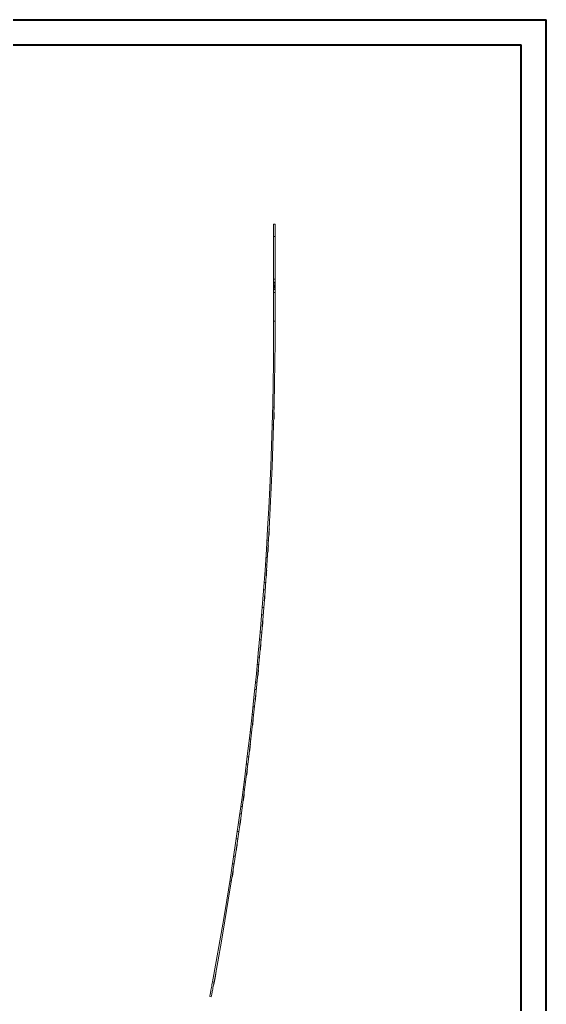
# Model space of a CAD drawing. Header units: millimetres. Extents: x 0 to 210, y 0 to 297.
# Drawn here: x 105.1 to 210.1, y 100.7 to 297.2 of the extents above; entities that cross this region are included whole.
import ezdxf

# ---------------------------------------------------------------- set-up
doc = ezdxf.new("R2010")
doc.units = ezdxf.units.MM
doc.linetypes.add('HIDDEN', pattern=[1.905, 1.27, -0.635])

msp = doc.modelspace()

# ---------------------------------------------------------------- linework, layer by layer
at = {"color": 7, "linetype": 'Continuous', "lineweight": 40}
for p, q in [((0.08, 297.21), (210.08, 297.21)), ((210.08, 0.21), (210.08, 297.21)), ((210.08, 292.21), (210.08, 297.21)), ((10.08, 292.21), (205.08, 292.21)), ((205.08, 5.21), (205.08, 292.21))]:
    msp.add_line(p, q, dxfattribs=at)
at = {"color": 7, "linetype": 'Continuous', "lineweight": 15}
for p, q in [((155.71, 256.41), (156.01, 256.41)), ((155.71, 253.91), (155.71, 256.41)), ((156.01, 256.41), (156.01, 253.91)), ((155.71, 237.01), (155.71, 253.91)), ((156.01, 253.91), (155.71, 253.91)), ((156.01, 237.01), (156.01, 253.91)), ((155.71, 244.82), (155.67, 244.82)), ((156.04, 244.82), (156.01, 244.82)), ((155.67, 243.39), (155.71, 243.39)), ((156.01, 243.39), (156.04, 243.39)), ((156.01, 237.01), (155.71, 237.01)), ((155.79, 217.56), (155.74, 217.56)), ((155.79, 217.54), (155.74, 217.54)), ((154.86, 195.59), (154.81, 195.59)), ((154.87, 195.61), (154.82, 195.61)), ((154.79, 194.31), (154.74, 194.31)), ((154.79, 194.29), (154.74, 194.29)), ((154.58, 190.9), (154.53, 190.9)), ((154.25, 186.05), (154.2, 186.05)), ((154.25, 186.03), (154.2, 186.03)), ((153.88, 181.09), (153.83, 181.09)), ((153.88, 181.08), (153.83, 181.08)), ((153.47, 176.05), (153.42, 176.05)), ((153.47, 176.03), (153.42, 176.03)), ((153.05, 171.27), (153, 171.27)), ((153.05, 171.25), (153, 171.25)), ((152.56, 166.18), (152.51, 166.18)), ((152.57, 166.2), (152.52, 166.2)), ((152.05, 161.21), (152, 161.21)), ((152.06, 161.22), (152.01, 161.22)), ((151.51, 156.27), (151.46, 156.27)), ((151.51, 156.26), (151.46, 156.26)), ((150.94, 151.33), (150.89, 151.33)), ((150.94, 151.31), (150.89, 151.31)), ((150.32, 146.31), (150.27, 146.31)), ((150.32, 146.29), (150.27, 146.29)), ((149.67, 141.37), (149.62, 141.37)), ((149.68, 141.39), (149.63, 141.39)), ((148.99, 136.39), (148.94, 136.39)), ((148.99, 136.38), (148.94, 136.38)), ((148.28, 131.46), (148.22, 131.46)), ((148.27, 131.44), (148.22, 131.44)), ((147.46, 126.08), (147.41, 126.08)), ((147.46, 126.1), (147.55, 126.65)), ((147.56, 126.72), (147.51, 126.72)), ((144.26, 107.24), (144.21, 107.24)), ((144.27, 107.27), (144.22, 107.27)), ((143.52, 105.18), (143.82, 105.12)), ((143.78, 104.64), (143.73, 104.64)), ((143.79, 104.67), (143.74, 104.67)), ((143.26, 102.17), (142.97, 102.23))]:
    msp.add_line(p, q, dxfattribs=at)
at = {"color": 7, "linetype": 'HIDDEN', "lineweight": 0}
for p, q in [((155.71, 253.91), (156.01, 253.91)), ((155.71, 245.42), (156.01, 245.42)), ((155.71, 245.42), (156.01, 245.42)), ((155.71, 244.82), (156.01, 244.82)), ((156.01, 244.82), (155.71, 244.82)), ((155.71, 244.78), (156.01, 244.78)), ((155.71, 244.52), (156.01, 244.52)), ((155.71, 244.45), (156.01, 244.45)), ((155.71, 244.43), (156.01, 244.43)), ((155.71, 244.41), (156.01, 244.41)), ((155.71, 244.17), (156.01, 244.17)), ((155.71, 244.04), (156.01, 244.04)), ((155.71, 243.8), (156.01, 243.8)), ((155.71, 243.77), (156.01, 243.77)), ((155.71, 243.76), (156.01, 243.76)), ((155.71, 243.67), (156.01, 243.67)), ((155.71, 243.43), (156.01, 243.43)), ((155.71, 243.39), (156.01, 243.39)), ((155.71, 243.39), (156.01, 243.39)), ((155.71, 242.79), (156.01, 242.79)), ((155.71, 242.79), (156.01, 242.79)), ((155.8, 219.85), (155.5, 219.85)), ((155.81, 218.28), (155.76, 218.28)), ((155.82, 218.7), (155.77, 218.7)), ((155.82, 218.46), (155.77, 218.46)), ((155.82, 218.44), (155.77, 218.44)), ((155.83, 218.84), (155.78, 218.84)), ((155.41, 216.35), (155.71, 216.35)), ((155.8, 217.95), (155.75, 217.95)), ((155.8, 217.71), (155.75, 217.71)), ((155.81, 218.14), (155.76, 218.14)), ((155.81, 218.11), (155.76, 218.11)), ((155.81, 218.1), (155.76, 218.1)), ((155.81, 218.1), (155.76, 218.1)), ((155.81, 218.11), (155.81, 218.09)), ((154.81, 194.72), (154.76, 194.72)), ((154.81, 194.7), (154.76, 194.7)), ((154.81, 194.64), (154.76, 194.64)), ((154.82, 194.85), (154.77, 194.85)), ((154.82, 194.76), (154.77, 194.76)), ((154.82, 194.75), (154.77, 194.75)), ((154.83, 195.06), (154.78, 195.06)), ((154.83, 195), (154.78, 195)), ((154.83, 194.96), (154.78, 194.96)), ((154.83, 194.96), (154.78, 194.96)), ((154.83, 194.94), (154.78, 194.94)), ((154.84, 195.21), (154.79, 195.21)), ((154.84, 195.19), (154.79, 195.19)), ((154.85, 195.27), (154.8, 195.27)), ((154.86, 195.45), (154.81, 195.45)), ((154.68, 193.34), (154.38, 193.34)), ((154.8, 194.46), (154.75, 194.46)), ((154.8, 194.44), (154.75, 194.44)), ((154.6, 191.23), (154.55, 191.23)), ((154.64, 191.86), (154.59, 191.86)), ((154.66, 192.19), (154.61, 192.19)), ((154.16, 189.84), (154.46, 189.84)), ((154.36, 188.38), (154.06, 188.38)), ((154.3, 186.72), (154.25, 186.72)), ((154.31, 186.96), (154.26, 186.96)), ((154.31, 186.96), (154.26, 186.96)), ((154.31, 186.94), (154.26, 186.94)), ((154.31, 186.93), (154.26, 186.93)), ((154.31, 186.86), (154.26, 186.86)), ((154.32, 187.05), (154.27, 187.05)), ((154.32, 187.01), (154.27, 187.01)), ((154.33, 187.2), (154.28, 187.2)), ((154.33, 187.18), (154.28, 187.18)), ((154.33, 187.17), (154.28, 187.17)), ((154.34, 187.35), (154.29, 187.35)), ((154.34, 187.33), (154.29, 187.33)), ((154.34, 187.32), (154.29, 187.32)), ((153.82, 184.88), (154.12, 184.88)), ((154.29, 186.67), (154.24, 186.67)), ((154.29, 186.67), (154.24, 186.67)), ((154.3, 186.69), (154.25, 186.69)), ((154.3, 186.69), (154.25, 186.69)), ((154.01, 183.41), (153.71, 183.41)), ((153.93, 181.77), (153.88, 181.77)), ((153.93, 181.74), (153.88, 181.74)), ((153.93, 181.73), (153.88, 181.73)), ((153.93, 181.72), (153.88, 181.72)), ((153.93, 181.72), (153.88, 181.72)), ((153.94, 181.91), (153.89, 181.91)), ((153.94, 181.85), (153.89, 181.85)), ((153.94, 181.84), (153.89, 181.84)), ((153.95, 182.03), (153.9, 182.03)), ((153.95, 182.01), (153.9, 182.01)), ((153.95, 182), (153.9, 182)), ((153.96, 182.1), (153.91, 182.1)), ((153.96, 182.06), (153.91, 182.06)), ((153.96, 182.05), (153.91, 182.05)), ((153.97, 182.25), (153.92, 182.25)), ((153.97, 182.23), (153.92, 182.23)), ((153.97, 182.22), (153.92, 182.22)), ((153.98, 182.4), (153.93, 182.4)), ((153.98, 182.38), (153.93, 182.38)), ((153.98, 182.37), (153.93, 182.37)), ((153.44, 179.91), (153.74, 179.91)), ((153.62, 178.44), (153.32, 178.44)), ((153.55, 176.93), (153.49, 176.93)), ((153.55, 176.98), (153.5, 176.98)), ((153.55, 176.98), (153.5, 176.98)), ((153.55, 176.97), (153.5, 176.97)), ((153.55, 176.96), (153.5, 176.96)), ((153.55, 176.96), (153.5, 176.96)), ((153.55, 176.95), (153.5, 176.95)), ((153.55, 176.95), (153.5, 176.95)), ((153.57, 177.2), (153.52, 177.2)), ((153.57, 177.18), (153.52, 177.18)), ((153.57, 177.17), (153.52, 177.17)), ((153.58, 177.35), (153.53, 177.35)), ((153.58, 177.33), (153.53, 177.33)), ((153.58, 177.32), (153.53, 177.32)), ((153.02, 174.94), (153.33, 174.94)), ((153.52, 176.69), (153.47, 176.69)), ((153.52, 176.69), (153.47, 176.69)), ((153.52, 176.67), (153.47, 176.67)), ((153.52, 176.67), (153.47, 176.67)), ((153.53, 176.72), (153.48, 176.72)), ((153.19, 173.47), (152.89, 173.47)), ((153.11, 171.89), (153.05, 171.89)), ((153.11, 171.94), (153.06, 171.94)), ((153.11, 171.91), (153.06, 171.91)), ((153.11, 171.91), (153.06, 171.91)), ((153.11, 171.89), (153.06, 171.89)), ((153.12, 172.02), (153.07, 172.02)), ((153.12, 172.01), (153.07, 172.01)), ((153.13, 172.22), (153.08, 172.22)), ((153.13, 172.2), (153.08, 172.2)), ((153.13, 172.2), (153.08, 172.2)), ((153.13, 172.2), (153.08, 172.2)), ((153.13, 172.19), (153.08, 172.19)), ((153.13, 172.18), (153.08, 172.18)), ((153.13, 172.18), (153.08, 172.18)), ((153.13, 172.17), (153.08, 172.17)), ((153.15, 172.42), (153.1, 172.42)), ((153.15, 172.4), (153.1, 172.4)), ((153.15, 172.39), (153.1, 172.39)), ((153.16, 172.55), (153.11, 172.55)), ((153.16, 172.54), (153.11, 172.54)), ((153.17, 172.57), (153.12, 172.57)), ((152.58, 169.97), (152.88, 169.97)), ((152.74, 168.5), (152.44, 168.5)), ((152.65, 167.11), (152.6, 167.11)), ((152.66, 167.11), (152.6, 167.11)), ((152.65, 167.1), (152.6, 167.1)), ((152.65, 167.08), (152.6, 167.08)), ((152.66, 167.16), (152.61, 167.16)), ((152.66, 167.15), (152.61, 167.15)), ((152.66, 167.15), (152.61, 167.15)), ((152.66, 167.14), (152.61, 167.14)), ((152.68, 167.35), (152.63, 167.35)), ((152.68, 167.34), (152.63, 167.34)), ((152.68, 167.32), (152.63, 167.32)), ((152.69, 167.5), (152.64, 167.5)), ((152.69, 167.48), (152.64, 167.48)), ((152.69, 167.47), (152.64, 167.47)), ((152.63, 166.9), (152.58, 166.9)), ((152.63, 166.87), (152.58, 166.87)), ((152.63, 166.84), (152.58, 166.84)), ((152.63, 166.84), (152.58, 166.84)), ((152.63, 166.83), (152.58, 166.83)), ((152.63, 166.82), (152.58, 166.82)), ((152.63, 166.82), (152.58, 166.82)), ((152.64, 166.96), (152.59, 166.96)), ((152.64, 166.95), (152.59, 166.95)), ((152.24, 163.54), (151.94, 163.54)), ((152.09, 165), (152.4, 165)), ((152.12, 161.86), (152.07, 161.86)), ((152.12, 161.86), (152.07, 161.86)), ((152.12, 161.85), (152.07, 161.85)), ((152.12, 161.85), (152.07, 161.85)), ((152.12, 161.85), (152.07, 161.85)), ((152.13, 161.96), (152.08, 161.96)), ((152.13, 161.93), (152.08, 161.93)), ((152.13, 161.9), (152.08, 161.9)), ((152.14, 161.98), (152.09, 161.98)), ((152.14, 161.98), (152.09, 161.98)), ((152.14, 161.98), (152.09, 161.98)), ((152.15, 162.16), (152.1, 162.16)), ((152.15, 162.16), (152.1, 162.16)), ((152.15, 162.14), (152.1, 162.14)), ((152.15, 162.13), (152.1, 162.13)), ((152.16, 162.18), (152.11, 162.18)), ((152.16, 162.18), (152.11, 162.18)), ((152.16, 162.17), (152.11, 162.17)), ((152.16, 162.17), (152.11, 162.17)), ((152.18, 162.36), (152.12, 162.36)), ((152.17, 162.35), (152.12, 162.35)), ((152.18, 162.37), (152.13, 162.37)), ((152.19, 162.52), (152.14, 162.52)), ((152.19, 162.51), (152.14, 162.51)), ((152.19, 162.49), (152.14, 162.49)), ((151.58, 160.04), (151.88, 160.04)), ((151.72, 158.57), (151.42, 158.57)), ((151.64, 157.42), (151.59, 157.42)), ((151.64, 157.41), (151.59, 157.41)), ((151.64, 157.4), (151.59, 157.4)), ((151.66, 157.57), (151.61, 157.57)), ((151.66, 157.56), (151.61, 157.56)), ((151.66, 157.54), (151.61, 157.54)), ((151.66, 157.54), (151.61, 157.54)), ((151.58, 156.9), (151.53, 156.9)), ((151.58, 156.89), (151.53, 156.89)), ((151.59, 156.95), (151.54, 156.95)), ((151.59, 156.91), (151.54, 156.91)), ((151.59, 156.91), (151.54, 156.91)), ((151.62, 157.17), (151.56, 157.17)), ((151.61, 157.15), (151.56, 157.15)), ((151.62, 157.21), (151.57, 157.21)), ((151.62, 157.19), (151.57, 157.19)), ((151.62, 157.18), (151.57, 157.18)), ((151.15, 153.6), (150.85, 153.6)), ((151.03, 155.07), (151.33, 155.07)), ((151.01, 151.95), (150.96, 151.95)), ((151.01, 151.95), (150.96, 151.95)), ((151.02, 152), (150.97, 152)), ((151.02, 151.97), (150.97, 151.97)), ((151.02, 151.97), (150.97, 151.97)), ((151.03, 152.09), (150.98, 152.09)), ((151.03, 152.07), (150.98, 152.07)), ((151.05, 152.28), (151, 152.28)), ((151.05, 152.27), (151, 152.27)), ((151.05, 152.26), (151, 152.26)), ((151.05, 152.24), (151, 152.24)), ((151.05, 152.24), (151, 152.24)), ((151.07, 152.47), (151.02, 152.47)), ((151.07, 152.45), (151.02, 152.45)), ((151.08, 152.48), (151.03, 152.48)), ((151.09, 152.63), (151.04, 152.63)), ((151.09, 152.61), (151.04, 152.61)), ((151.09, 152.6), (151.04, 152.6)), ((151.09, 152.6), (151.04, 152.6)), ((150.44, 150.1), (150.74, 150.1)), ((150.56, 148.63), (150.26, 148.63)), ((150.46, 147.46), (150.41, 147.46)), ((150.46, 147.45), (150.41, 147.45)), ((150.46, 147.43), (150.41, 147.43)), ((150.46, 147.41), (150.41, 147.41)), ((150.48, 147.61), (150.43, 147.61)), ((150.48, 147.59), (150.43, 147.59)), ((150.48, 147.58), (150.43, 147.58)), ((150.48, 147.58), (150.43, 147.58)), ((150.4, 146.99), (150.35, 146.99)), ((150.4, 146.95), (150.35, 146.95)), ((150.4, 146.95), (150.35, 146.95)), ((150.4, 146.94), (150.35, 146.94)), ((150.4, 146.93), (150.35, 146.93)), ((150.41, 147.02), (150.36, 147.02)), ((150.42, 147.08), (150.37, 147.08)), ((150.44, 147.23), (150.38, 147.23)), ((150.43, 147.22), (150.38, 147.22)), ((150.43, 147.21), (150.38, 147.21)), ((150.43, 147.19), (150.38, 147.19)), ((150.43, 147.17), (150.38, 147.17)), ((149.93, 143.66), (149.62, 143.66)), ((149.82, 145.13), (150.12, 145.13)), ((149.76, 142.03), (149.71, 142.03)), ((149.76, 142.03), (149.71, 142.03)), ((149.76, 142.01), (149.71, 142.01)), ((149.76, 142.01), (149.71, 142.01)), ((149.77, 142.1), (149.72, 142.1)), ((149.77, 142.06), (149.72, 142.06)), ((149.78, 142.16), (149.73, 142.16)), ((149.78, 142.14), (149.73, 142.14)), ((149.78, 142.13), (149.73, 142.13)), ((149.79, 142.24), (149.74, 142.24)), ((149.8, 142.34), (149.75, 142.34)), ((149.8, 142.32), (149.75, 142.32)), ((149.8, 142.3), (149.75, 142.3)), ((149.8, 142.3), (149.75, 142.3)), ((149.82, 142.49), (149.77, 142.49)), ((149.83, 142.54), (149.78, 142.54)), ((149.83, 142.52), (149.78, 142.52)), ((149.83, 142.51), (149.78, 142.51)), ((149.85, 142.69), (149.8, 142.69)), ((149.85, 142.67), (149.8, 142.67)), ((149.85, 142.66), (149.8, 142.66)), ((149.85, 142.65), (149.8, 142.65)), ((149.16, 140.16), (149.46, 140.16)), ((149.26, 138.7), (148.95, 138.7)), ((149.17, 137.69), (149.12, 137.69)), ((149.17, 137.68), (149.12, 137.68)), ((149.17, 137.67), (149.12, 137.67)), ((149.08, 137.07), (149.03, 137.07)), ((149.08, 137.06), (149.03, 137.06)), ((149.08, 137.03), (149.03, 137.03)), ((149.08, 137.03), (149.03, 137.03)), ((149.08, 137.02), (149.03, 137.02)), ((149.08, 137.02), (149.03, 137.02)), ((149.09, 137.08), (149.04, 137.08)), ((149.11, 137.27), (149.06, 137.27)), ((149.11, 137.23), (149.06, 137.23)), ((149.12, 137.35), (149.07, 137.35)), ((149.12, 137.33), (149.07, 137.33)), ((149.12, 137.31), (149.07, 137.31)), ((149.12, 137.3), (149.07, 137.3)), ((149.12, 137.29), (149.07, 137.29)), ((149.14, 137.49), (149.09, 137.49)), ((149.14, 137.46), (149.09, 137.46)), ((149.15, 137.55), (149.1, 137.55)), ((149.15, 137.53), (149.1, 137.53)), ((149.15, 137.53), (149.1, 137.53)), ((149.15, 137.52), (149.1, 137.52)), ((148.55, 133.73), (148.25, 133.73)), ((148.47, 135.2), (148.77, 135.2)), ((148.37, 132.13), (148.32, 132.13)), ((148.37, 132.13), (148.32, 132.13)), ((148.37, 132.1), (148.32, 132.1)), ((148.37, 132.1), (148.32, 132.1)), ((148.37, 132.08), (148.32, 132.08)), ((148.37, 132.08), (148.32, 132.08)), ((148.38, 132.2), (148.33, 132.2)), ((148.38, 132.15), (148.33, 132.15)), ((148.39, 132.21), (148.34, 132.21)), ((148.4, 132.29), (148.35, 132.29)), ((148.41, 132.39), (148.36, 132.39)), ((148.41, 132.39), (148.36, 132.39)), ((148.41, 132.37), (148.36, 132.37)), ((148.41, 132.37), (148.36, 132.37)), ((148.42, 132.41), (148.37, 132.41)), ((148.42, 132.41), (148.37, 132.41)), ((148.43, 132.53), (148.38, 132.53)), ((148.45, 132.61), (148.39, 132.61)), ((148.44, 132.59), (148.39, 132.59)), ((148.44, 132.59), (148.39, 132.59)), ((148.44, 132.58), (148.39, 132.58)), ((148.44, 132.55), (148.39, 132.55)), ((148.46, 132.74), (148.41, 132.74)), ((148.46, 132.73), (148.41, 132.73)), ((148.47, 132.76), (148.42, 132.76)), ((147.74, 130.23), (148.04, 130.23)), ((147.82, 128.76), (147.51, 128.76)), ((147.56, 126.74), (147.51, 126.74)), ((147.56, 126.74), (147.51, 126.74)), ((147.56, 126.72), (147.51, 126.72)), ((147.64, 127.25), (147.59, 127.25)), ((147.64, 127.23), (147.59, 127.23)), ((147.66, 127.4), (147.61, 127.4)), ((147.66, 127.38), (147.61, 127.38)), ((146.98, 125.26), (147.28, 125.26)), ((144.06, 106.15), (144.01, 106.15)), ((144.14, 106.57), (144.09, 106.57)), ((144.21, 106.94), (144.16, 106.94)), ((143.82, 105.12), (143.52, 105.18)), ((143.84, 104.97), (143.79, 104.97)), ((143.95, 105.56), (143.9, 105.56)), ((143.98, 105.73), (143.93, 105.73)), ((144.01, 105.86), (143.96, 105.86)), ((144.04, 106.02), (143.99, 106.02))]:
    msp.add_line(p, q, dxfattribs=at)
at = {"color": 7, "linetype": 'Continuous', "lineweight": 15}
for radius, start, end in [(719.48, 349.44139, 0), (719.78, 349.44129, 0), (719.83, 358.45122, 358.55347), (719.83, 356.59881, 356.7012), (719.83, 356.32705, 356.42947), (719.83, 355.93966, 356.04212), (719.83, 355.54445, 355.64697), (719.83, 355.14148, 355.24405), (719.83, 354.75942, 354.86205), (719.83, 354.35422, 354.45692), (719.83, 353.95598, 354.05875), (719.83, 353.55958, 353.66243), (719.83, 353.16353, 353.26646), (719.83, 352.76099, 352.86401), (719.83, 352.36583, 352.46895), (719.83, 351.96458, 352.06779), (719.83, 351.56745, 351.67076), (719.83, 349.40576, 349.61366)]:
    msp.add_arc((-563.77, 237.01), radius, start, end, dxfattribs=at)
at = {"color": 7, "linetype": 'HIDDEN', "lineweight": 0}
for points, knots in [([(155.77, 218.46), (155.77, 218.48), (155.77, 218.5), (155.77, 218.52), (155.77, 218.53), (155.77, 218.55), (155.77, 218.57), (155.77, 218.61), (155.77, 218.65), (155.77, 218.7)], [0, 0, 0, 0, 0.0000634621, 0.0000634621, 0.0000634621, 0.000126978, 0.000126978, 0.000126978, 0.0002538354, 0.0002538354, 0.0002538354, 0.0002538354]), ([(155.8, 217.73), (155.8, 217.73), (155.8, 217.71), (155.8, 217.71), (155.8, 217.71)], [0, 0, 0, 0, 0.355886, 1, 1, 1, 1]), ([(154.79, 195.21), (154.79, 195.23), (154.79, 195.25), (154.8, 195.27), (154.8, 195.28), (154.8, 195.3), (154.8, 195.32), (154.8, 195.36), (154.8, 195.4), (154.81, 195.45)], [0, 0, 0, 0, 0.0000634621, 0.0000634621, 0.0000634621, 0.0001269779, 0.0001269779, 0.0001269779, 0.0002541362, 0.0002541362, 0.0002541362, 0.0002541362]), ([(154.24, 186.67), (154.25, 186.73), (154.25, 186.8), (154.26, 186.92), (154.27, 186.99), (154.27, 187.09), (154.28, 187.13), (154.28, 187.19), (154.28, 187.2), (154.28, 187.2)], [0, 0, 0, 0, 0.25, 0.25, 0.5, 0.5, 0.75, 0.75, 1, 1, 1, 1]), ([(154.21, 186.18), (154.21, 186.18), (154.21, 186.19), (154.21, 186.24), (154.22, 186.28), (154.22, 186.37), (154.23, 186.43), (154.24, 186.55), (154.24, 186.61), (154.24, 186.67)], [0, 0, 0, 0, 0.25, 0.25, 0.5, 0.5, 0.75, 0.75, 1, 1, 1, 1]), ([(153.84, 181.23), (153.84, 181.23), (153.84, 181.24), (153.85, 181.29), (153.85, 181.33), (153.86, 181.42), (153.86, 181.48), (153.87, 181.59), (153.88, 181.66), (153.88, 181.72)], [0, 0, 0, 0, 0.25, 0.25, 0.5, 0.5, 0.75, 0.75, 1, 1, 1, 1]), ([(153.88, 181.72), (153.88, 181.78), (153.89, 181.85), (153.9, 181.97), (153.9, 182.03), (153.91, 182.14), (153.92, 182.18), (153.92, 182.23), (153.92, 182.25), (153.92, 182.25)], [0, 0, 0, 0, 0.25, 0.25, 0.5, 0.5, 0.75, 0.75, 1, 1, 1, 1]), ([(153.89, 181.85), (153.89, 181.85), (153.89, 181.84), (153.89, 181.84), (153.89, 181.84), (153.89, 181.84), (153.89, 181.84), (153.89, 181.84), (153.89, 181.84), (153.89, 181.84)], [0, 0, 0, 0, 0.0000390562, 0.0000390562, 0.0000390562, 0.0000779638, 0.0000779638, 0.0000779638, 0.0001554137, 0.0001554137, 0.0001554137, 0.0001554137]), ([(153.47, 176.67), (153.48, 176.74), (153.48, 176.8), (153.49, 176.93), (153.5, 176.99), (153.51, 177.09), (153.51, 177.13), (153.52, 177.19), (153.52, 177.2), (153.52, 177.2)], [0, 0, 0, 0, 0.25, 0.25, 0.5, 0.5, 0.75, 0.75, 1, 1, 1, 1]), ([(153.55, 176.98), (153.54, 176.93), (153.54, 176.88), (153.53, 176.8), (153.53, 176.76), (153.52, 176.66), (153.52, 176.59), (153.51, 176.53)], [0, 0, 0, 0, 0.25, 0.25, 0.5, 0.5, 1, 1, 1, 1]), ([(153.52, 177.18), (153.52, 177.18), (153.52, 177.18), (153.52, 177.18), (153.52, 177.18), (153.52, 177.18), (153.52, 177.18), (153.52, 177.18), (153.52, 177.18), (153.52, 177.17)], [0, 0, 0, 0, 0.0000371946, 0.0000371946, 0.0000371946, 0.0000743921, 0.0000743921, 0.0000743921, 0.0001487491, 0.0001487491, 0.0001487491, 0.0001487491]), ([(153.43, 176.18), (153.43, 176.18), (153.43, 176.19), (153.44, 176.24), (153.44, 176.28), (153.45, 176.38), (153.45, 176.43), (153.46, 176.55), (153.47, 176.61), (153.47, 176.67)], [0, 0, 0, 0, 0.25, 0.25, 0.5, 0.5, 0.75, 0.75, 1, 1, 1, 1]), ([(153.01, 171.4), (153.01, 171.4), (153.01, 171.41), (153.02, 171.46), (153.02, 171.5), (153.03, 171.59), (153.03, 171.65), (153.04, 171.77), (153.05, 171.83), (153.05, 171.89)], [0, 0, 0, 0, 0.25, 0.25, 0.5, 0.5, 0.75, 0.75, 1, 1, 1, 1]), ([(153.01, 171.42), (153.01, 171.42), (153.01, 171.42), (153.01, 171.42), (153.01, 171.42), (153.01, 171.42), (153.01, 171.42), (153.01, 171.42), (153.01, 171.42), (153.01, 171.42)], [0, 0, 0, 0, 0.00002756, 0.00002756, 0.00002756, 0.0000551251, 0.0000551251, 0.0000551251, 0.0001101094, 0.0001101094, 0.0001101094, 0.0001101094]), ([(153.05, 171.89), (153.06, 171.95), (153.07, 172.02), (153.08, 172.14), (153.08, 172.21), (153.09, 172.31), (153.1, 172.35), (153.1, 172.41), (153.1, 172.42), (153.1, 172.42)], [0, 0, 0, 0, 0.25, 0.25, 0.5, 0.5, 0.75, 0.75, 1, 1, 1, 1]), ([(153.07, 172.02), (153.07, 172.02), (153.07, 172.02), (153.07, 172.01), (153.07, 172.01), (153.07, 172.01), (153.07, 172.01), (153.07, 172.01), (153.07, 172.01), (153.07, 172.01)], [0, 0, 0, 0, 0.0000390564, 0.0000390564, 0.0000390564, 0.000077964, 0.000077964, 0.000077964, 0.0001554162, 0.0001554162, 0.0001554162, 0.0001554162]), ([(153.13, 172.2), (153.13, 172.15), (153.12, 172.1), (153.12, 172.02), (153.11, 171.98), (153.1, 171.87), (153.1, 171.81), (153.09, 171.75)], [0, 0, 0, 0, 0.25, 0.25, 0.5, 0.5, 1, 1, 1, 1]), ([(152.53, 166.33), (152.53, 166.33), (152.53, 166.34), (152.53, 166.39), (152.54, 166.43), (152.55, 166.53), (152.55, 166.58), (152.56, 166.7), (152.57, 166.76), (152.58, 166.82)], [0, 0, 0, 0, 0.25, 0.25, 0.5, 0.5, 0.75, 0.75, 1, 1, 1, 1]), ([(152.64, 166.95), (152.64, 166.95), (152.64, 166.95), (152.64, 166.95), (152.64, 166.95), (152.64, 166.96), (152.64, 166.96), (152.64, 166.96), (152.64, 166.96), (152.64, 166.96)], [0, 0, 0, 0, 0.00000593754, 0.00000593754, 0.00000593754, 0.00001187595, 0.00001187595, 0.00001187595, 0.00002374444, 0.00002374444, 0.00002374444, 0.00002374444]), ([(152.02, 161.35), (152.02, 161.36), (152.02, 161.37), (152.03, 161.42), (152.03, 161.46), (152.04, 161.55), (152.05, 161.61), (152.06, 161.72), (152.06, 161.78), (152.07, 161.85)], [0, 0, 0, 0, 0.25, 0.25, 0.5, 0.5, 0.75, 0.75, 1, 1, 1, 1]), ([(152.07, 161.85), (152.08, 161.91), (152.08, 161.97), (152.1, 162.1), (152.1, 162.16), (152.12, 162.27), (152.12, 162.31), (152.13, 162.36), (152.13, 162.37), (152.13, 162.37)], [0, 0, 0, 0, 0.25, 0.25, 0.5, 0.5, 0.75, 0.75, 1, 1, 1, 1]), ([(152.09, 161.98), (152.08, 161.97), (152.08, 161.97), (152.08, 161.97), (152.08, 161.97), (152.08, 161.97), (152.08, 161.97), (152.08, 161.96), (152.08, 161.96), (152.08, 161.96)], [0, 0, 0, 0, 0.0000390567, 0.0000390567, 0.0000390567, 0.0000779641, 0.0000779641, 0.0000779641, 0.0001554192, 0.0001554192, 0.0001554192, 0.0001554192]), ([(152.14, 161.98), (152.14, 161.98), (152.14, 161.98), (152.14, 161.98), (152.14, 161.98), (152.14, 161.98), (152.14, 161.98), (152.14, 161.98), (152.14, 161.98), (152.14, 161.98)], [0, 0, 0, 0, 0.00000593754, 0.00000593754, 0.00000593754, 0.00001187595, 0.00001187595, 0.00001187595, 0.00002374455, 0.00002374455, 0.00002374455, 0.00002374455]), ([(151.53, 156.89), (151.54, 156.96), (151.55, 157.02), (151.56, 157.15), (151.57, 157.21), (151.58, 157.31), (151.59, 157.35), (151.59, 157.41), (151.59, 157.42), (151.59, 157.42)], [0, 0, 0, 0, 0.25, 0.25, 0.5, 0.5, 0.75, 0.75, 1, 1, 1, 1]), ([(151.66, 157.54), (151.66, 157.55), (151.66, 157.55), (151.66, 157.55), (151.66, 157.55), (151.66, 157.55), (151.66, 157.55), (151.66, 157.56), (151.66, 157.56), (151.66, 157.56)], [0, 0, 0, 0, 0.0000477987, 0.0000477987, 0.0000477987, 0.0000955815, 0.0000955815, 0.0000955815, 0.0001909173, 0.0001909173, 0.0001909173, 0.0001909173]), ([(151.48, 156.4), (151.48, 156.4), (151.48, 156.41), (151.49, 156.47), (151.49, 156.51), (151.5, 156.6), (151.51, 156.65), (151.52, 156.77), (151.53, 156.83), (151.53, 156.89)], [0, 0, 0, 0, 0.25, 0.25, 0.5, 0.5, 0.75, 0.75, 1, 1, 1, 1]), ([(150.9, 151.46), (150.9, 151.46), (150.91, 151.47), (150.91, 151.52), (150.92, 151.56), (150.93, 151.66), (150.93, 151.71), (150.95, 151.83), (150.96, 151.89), (150.96, 151.95)], [0, 0, 0, 0, 0.25, 0.25, 0.5, 0.5, 0.75, 0.75, 1, 1, 1, 1]), ([(150.91, 151.48), (150.91, 151.48), (150.91, 151.48), (150.91, 151.48), (150.91, 151.48), (150.91, 151.48), (150.91, 151.48), (150.91, 151.48), (150.91, 151.48), (150.91, 151.48)], [0, 0, 0, 0, 0.00002756, 0.00002756, 0.00002756, 0.0000551252, 0.0000551252, 0.0000551252, 0.000110111, 0.000110111, 0.000110111, 0.000110111]), ([(150.96, 151.95), (150.97, 152.02), (150.98, 152.08), (150.99, 152.21), (151, 152.27), (151.01, 152.37), (151.02, 152.41), (151.02, 152.47), (151.03, 152.48), (151.03, 152.48)], [0, 0, 0, 0, 0.25, 0.25, 0.5, 0.5, 0.75, 0.75, 1, 1, 1, 1]), ([(150.98, 152.09), (150.98, 152.08), (150.98, 152.08), (150.98, 152.08), (150.98, 152.07), (150.98, 152.07), (150.98, 152.07), (150.98, 152.07), (150.98, 152.07), (150.98, 152.07)], [0, 0, 0, 0, 0.000039057, 0.000039057, 0.000039057, 0.0000779643, 0.0000779643, 0.0000779643, 0.0001554226, 0.0001554226, 0.0001554226, 0.0001554226]), ([(150.35, 146.93), (150.36, 147), (150.36, 147.06), (150.38, 147.19), (150.39, 147.25), (150.4, 147.35), (150.41, 147.39), (150.41, 147.45), (150.41, 147.46), (150.41, 147.46)], [0, 0, 0, 0, 0.25, 0.25, 0.5, 0.5, 0.75, 0.75, 1, 1, 1, 1]), ([(150.29, 146.44), (150.29, 146.44), (150.29, 146.45), (150.29, 146.5), (150.3, 146.54), (150.31, 146.64), (150.32, 146.69), (150.33, 146.81), (150.34, 146.87), (150.35, 146.93)], [0, 0, 0, 0, 0.25, 0.25, 0.5, 0.5, 0.75, 0.75, 1, 1, 1, 1]), ([(150.41, 147.02), (150.41, 147.02), (150.41, 147.01), (150.41, 146.99), (150.4, 146.97), (150.4, 146.91), (150.39, 146.88), (150.38, 146.81), (150.38, 146.78), (150.37, 146.74)], [0, 0, 0, 0, 0.25, 0.25, 0.5, 0.5, 0.75, 0.75, 1, 1, 1, 1]), ([(149.64, 141.52), (149.64, 141.52), (149.65, 141.53), (149.65, 141.58), (149.66, 141.62), (149.67, 141.72), (149.68, 141.77), (149.69, 141.89), (149.7, 141.95), (149.71, 142.01)], [0, 0, 0, 0, 0.25, 0.25, 0.5, 0.5, 0.75, 0.75, 1, 1, 1, 1]), ([(149.65, 141.54), (149.65, 141.54), (149.65, 141.54), (149.65, 141.54), (149.65, 141.54), (149.65, 141.54), (149.65, 141.54), (149.65, 141.54), (149.65, 141.54), (149.65, 141.54)], [0, 0, 0, 0, 0.00002756, 0.00002756, 0.00002756, 0.0000551253, 0.0000551253, 0.0000551253, 0.0001101119, 0.0001101119, 0.0001101119, 0.0001101119]), ([(149.71, 142.01), (149.72, 142.07), (149.73, 142.14), (149.74, 142.26), (149.75, 142.33), (149.77, 142.43), (149.77, 142.47), (149.78, 142.53), (149.78, 142.54), (149.78, 142.54)], [0, 0, 0, 0, 0.25, 0.25, 0.5, 0.5, 0.75, 0.75, 1, 1, 1, 1]), ([(149.73, 142.14), (149.73, 142.14), (149.73, 142.14), (149.73, 142.13), (149.73, 142.13), (149.73, 142.13), (149.73, 142.13), (149.73, 142.13), (149.73, 142.13), (149.73, 142.13)], [0, 0, 0, 0, 0.0000390573, 0.0000390573, 0.0000390573, 0.0000779646, 0.0000779646, 0.0000779646, 0.0001554264, 0.0001554264, 0.0001554264, 0.0001554264]), ([(149.77, 142.1), (149.77, 142.09), (149.77, 142.09), (149.77, 142.07), (149.76, 142.05), (149.76, 141.99), (149.75, 141.96), (149.74, 141.89), (149.74, 141.85), (149.73, 141.82)], [0, 0, 0, 0, 0.25, 0.25, 0.5, 0.5, 0.75, 0.75, 1, 1, 1, 1]), ([(148.96, 136.52), (148.96, 136.53), (148.96, 136.54), (148.97, 136.59), (148.97, 136.63), (148.99, 136.72), (148.99, 136.78), (149.01, 136.89), (149.02, 136.96), (149.03, 137.02)], [0, 0, 0, 0, 0.25, 0.25, 0.5, 0.5, 0.75, 0.75, 1, 1, 1, 1]), ([(149, 136.82), (149, 136.85), (149.01, 136.89), (149.02, 136.95), (149.02, 136.98), (149.03, 137.03), (149.03, 137.05), (149.04, 137.08), (149.04, 137.08), (149.04, 137.08)], [0, 0, 0, 0, 0.25, 0.25, 0.5, 0.5, 0.75, 0.75, 1, 1, 1, 1]), ([(149.03, 137.02), (149.04, 137.08), (149.04, 137.14), (149.06, 137.27), (149.07, 137.33), (149.09, 137.44), (149.09, 137.48), (149.1, 137.53), (149.1, 137.54), (149.1, 137.55)], [0, 0, 0, 0, 0.25, 0.25, 0.5, 0.5, 0.75, 0.75, 1, 1, 1, 1]), ([(149.11, 137.23), (149.11, 137.23), (149.11, 137.23), (149.11, 137.21), (149.1, 137.2), (149.1, 137.17), (149.1, 137.16), (149.09, 137.11), (149.09, 137.09), (149.08, 137.06)], [0, 0, 0, 0, 0.25, 0.25, 0.5, 0.5, 0.75, 0.75, 1, 1, 1, 1]), ([(149.15, 137.53), (149.15, 137.53), (149.15, 137.52), (149.15, 137.5), (149.14, 137.48), (149.14, 137.46)], [0, 0, 0, 0, 0.5, 0.5, 1, 1, 1, 1]), ([(148.24, 131.59), (148.24, 131.59), (148.25, 131.6), (148.25, 131.65), (148.26, 131.69), (148.27, 131.78), (148.28, 131.84), (148.3, 131.96), (148.31, 132.02), (148.32, 132.08)], [0, 0, 0, 0, 0.25, 0.25, 0.5, 0.5, 0.75, 0.75, 1, 1, 1, 1]), ([(148.29, 131.88), (148.29, 131.92), (148.3, 131.95), (148.31, 132.02), (148.31, 132.05), (148.32, 132.1), (148.32, 132.12), (148.33, 132.14), (148.33, 132.15), (148.33, 132.15)], [0, 0, 0, 0, 0.25, 0.25, 0.5, 0.5, 0.75, 0.75, 1, 1, 1, 1]), ([(148.34, 132.21), (148.34, 132.21), (148.34, 132.2), (148.34, 132.2), (148.33, 132.2), (148.33, 132.2), (148.33, 132.2), (148.33, 132.2), (148.33, 132.2), (148.33, 132.2)], [0, 0, 0, 0, 0.0000390577, 0.0000390577, 0.0000390577, 0.0000779648, 0.0000779648, 0.0000779648, 0.0001554307, 0.0001554307, 0.0001554307, 0.0001554307]), ([(148.4, 132.29), (148.4, 132.29), (148.4, 132.29), (148.4, 132.28), (148.39, 132.26), (148.39, 132.24), (148.39, 132.22), (148.38, 132.18), (148.38, 132.15), (148.37, 132.13)], [0, 0, 0, 0, 0.25, 0.25, 0.5, 0.5, 0.75, 0.75, 1, 1, 1, 1]), ([(148.44, 132.59), (148.44, 132.59), (148.44, 132.59), (148.44, 132.56), (148.44, 132.55), (148.43, 132.53)], [0, 0, 0, 0, 0.5, 0.5, 1, 1, 1, 1]), ([(147.43, 126.23), (147.43, 126.23), (147.43, 126.24), (147.44, 126.29), (147.45, 126.33), (147.46, 126.43), (147.47, 126.48), (147.49, 126.6), (147.5, 126.66), (147.51, 126.72)], [0, 0, 0, 0, 0.25, 0.25, 0.5, 0.5, 0.75, 0.75, 1, 1, 1, 1]), ([(147.51, 126.72), (147.52, 126.78), (147.53, 126.85), (147.55, 126.97), (147.56, 127.04), (147.57, 127.14), (147.58, 127.18), (147.59, 127.24), (147.59, 127.25), (147.59, 127.25)], [0, 0, 0, 0, 0.25, 0.25, 0.5, 0.5, 0.75, 0.75, 1, 1, 1, 1]), ([(144.14, 106.57), (144.13, 106.54), (144.13, 106.51), (144.12, 106.45), (144.11, 106.42), (144.1, 106.34), (144.09, 106.29), (144.07, 106.19), (144.06, 106.15), (144.05, 106.07), (144.04, 106.04), (144.04, 106.02)], [0, 0, 0, 0, 0.125, 0.125, 0.25, 0.25, 0.5, 0.5, 0.75, 0.75, 1, 1, 1, 1]), ([(144.21, 106.98), (144.21, 106.98), (144.21, 106.97), (144.21, 106.94), (144.2, 106.91), (144.19, 106.83), (144.18, 106.78), (144.15, 106.65), (144.14, 106.58), (144.13, 106.52)], [0, 0, 0, 0, 0.25, 0.25, 0.5, 0.5, 0.75, 0.75, 1, 1, 1, 1]), ([(143.98, 105.73), (143.98, 105.71), (143.98, 105.7), (143.97, 105.66), (143.97, 105.63), (143.95, 105.57), (143.95, 105.54), (143.93, 105.46), (143.93, 105.42), (143.92, 105.38)], [0, 0, 0, 0, 0.25, 0.25, 0.5, 0.5, 0.75, 0.75, 1, 1, 1, 1]), ([(144.04, 106.02), (144.02, 105.95), (144.02, 105.9), (144, 105.84), (144, 105.82), (143.99, 105.78), (143.99, 105.76), (143.98, 105.73)], [0, 0, 0, 0, 0.5, 0.5, 0.75, 0.75, 1, 1, 1, 1])]:
    msp.add_open_spline(points, degree=3, knots=knots, dxfattribs=at)
at = {"color": 7, "linetype": 'Continuous', "lineweight": 15}
for points, knots in [([(147.56, 126.72), (147.54, 126.64), (147.53, 126.56), (147.51, 126.4), (147.5, 126.33), (147.48, 126.21), (147.47, 126.16), (147.46, 126.1), (147.46, 126.08), (147.46, 126.08)], [0, 0, 0, 0, 0.25, 0.25, 0.5, 0.5, 0.75, 0.75, 1, 1, 1, 1]), ([(147.66, 127.4), (147.66, 127.4), (147.66, 127.38), (147.65, 127.32), (147.64, 127.26), (147.62, 127.13), (147.61, 127.06), (147.58, 126.89), (147.57, 126.81), (147.56, 126.72)], [0, 0, 0, 0, 0.25, 0.25, 0.5, 0.5, 0.75, 0.75, 1, 1, 1, 1]), ([(142.97, 102.23), (142.97, 102.23), (142.97, 102.25), (142.99, 102.32), (143, 102.38), (143.03, 102.53), (143.04, 102.62), (143.08, 102.83), (143.11, 102.96), (143.16, 103.23), (143.19, 103.38), (143.25, 103.7), (143.28, 103.87), (143.38, 104.4), (143.45, 104.79), (143.52, 105.18)], [0, 0, 0, 0, 0.125, 0.125, 0.25, 0.25, 0.375, 0.375, 0.5, 0.5, 0.625, 0.625, 0.75, 0.75, 1, 1, 1, 1]), ([(143.82, 105.12), (143.78, 104.93), (143.75, 104.73), (143.68, 104.36), (143.64, 104.17), (143.57, 103.81), (143.54, 103.64), (143.48, 103.32), (143.45, 103.17), (143.4, 102.9), (143.38, 102.78), (143.34, 102.56), (143.32, 102.47), (143.28, 102.25), (143.26, 102.17), (143.26, 102.17)], [0, 0, 0, 0, 0.125, 0.125, 0.25, 0.25, 0.375, 0.375, 0.5, 0.5, 0.625, 0.625, 0.75, 0.75, 1, 1, 1, 1])]:
    msp.add_open_spline(points, degree=3, knots=knots, dxfattribs=at)

doc.saveas('drawing.dxf')
